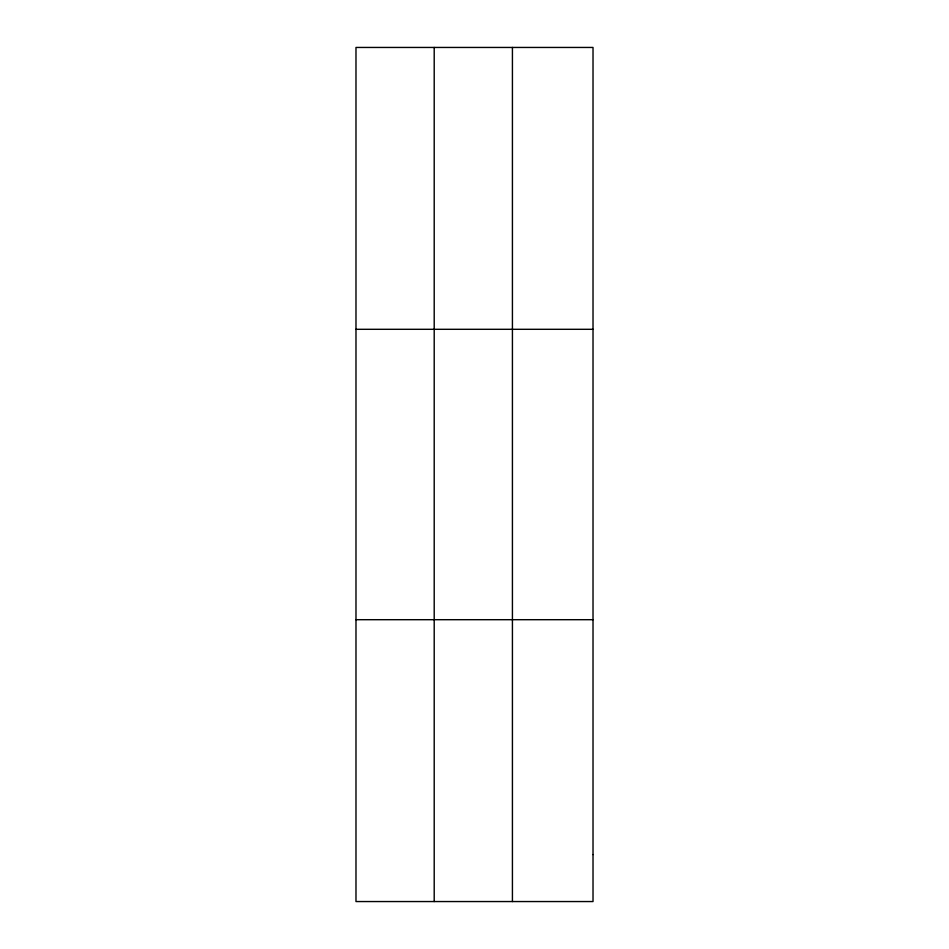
<?xml version="1.0" encoding="UTF-8"?>
<svg xmlns="http://www.w3.org/2000/svg" width="949" height="949" viewBox="0 0 949 949"><rect width="100%" height="100%" fill="white"/><g stroke="black" fill="none" stroke-linecap="round" stroke-linejoin="round"><path stroke-width="1.42" d="M434.203 901.55L434.203 47.45M512.424 901.55L512.424 47.45M355.982 329.303L593.018 329.303M355.982 619.697L593.018 619.697M593.018 854.574L593.018 901.55L355.982 901.55L355.982 47.45L593.018 47.45L593.018 854.574"/></g></svg>
